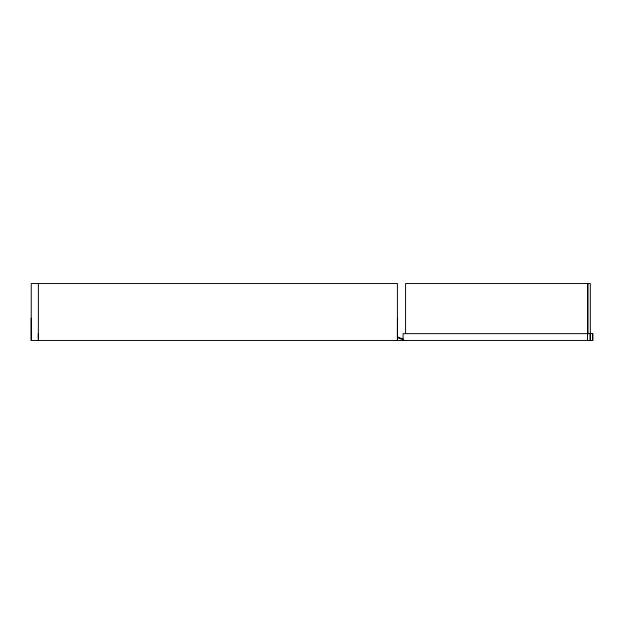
<?xml version="1.0" encoding="UTF-8"?>
<svg xmlns="http://www.w3.org/2000/svg" width="624" height="624" viewBox="0 0 624 624"><rect width="100%" height="100%" fill="white"/><g stroke="black" fill="none" stroke-linecap="round" stroke-linejoin="round"><path stroke-width="0.94" d="M38.36 333.645L38.36 340.454L38.368 333.645M397.449 318.185L397.41 340.454L397.41 283.546L31.239 283.546L31.239 340.454L592.8 340.454L592.8 333.645L403.088 333.645L403.088 340.454M38.36 337.982L38.368 283.546M397.574 336.976L403.034 339.058M397.558 337.623L403.806 340.096M31.2 318.185L31.239 340.454M592.66 333.645L592.66 340.454M590.499 333.645L590.499 340.454M590.327 333.645L590.327 283.546L405.592 283.546L405.592 333.645M589.992 333.645L589.992 340.454M588.026 283.546L588.026 333.645M587.519 283.546L587.488 340.454"/></g></svg>
